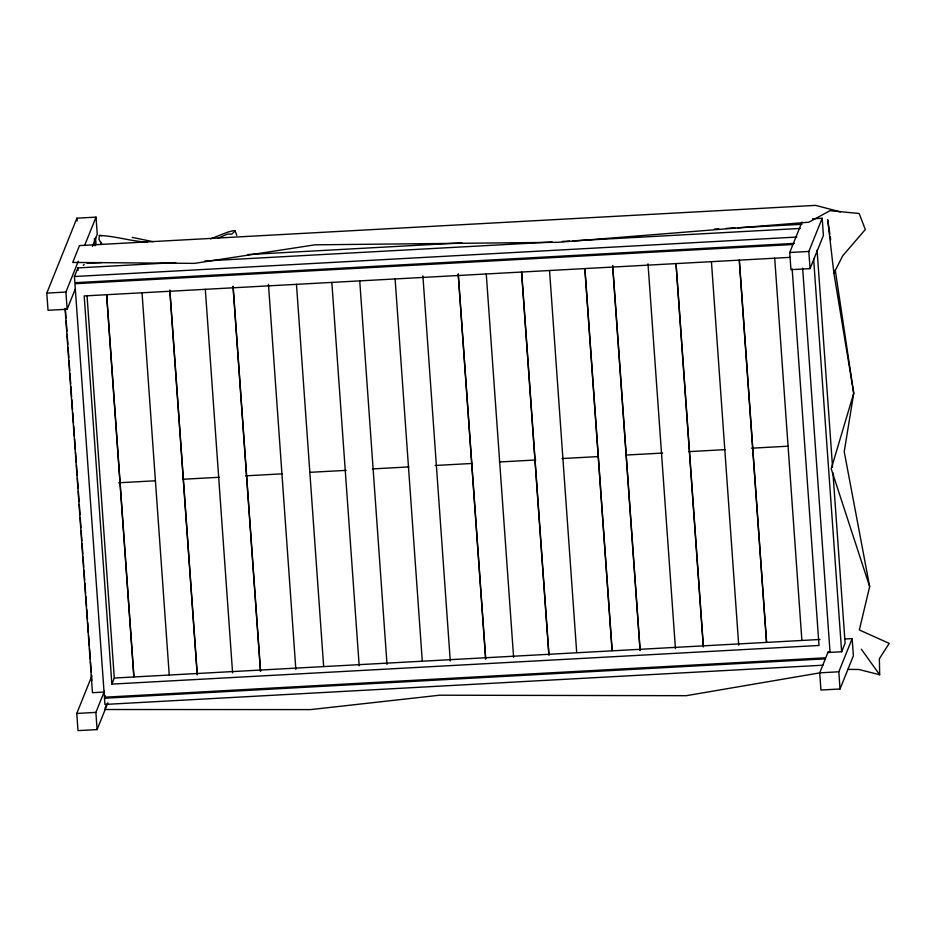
<?xml version="1.0" encoding="UTF-8"?>
<svg xmlns="http://www.w3.org/2000/svg" width="936" height="936" viewBox="0 0 936 936"><rect width="100%" height="100%" fill="white"/><g stroke="black" fill="none" stroke-linecap="round" stroke-linejoin="round"><path stroke-width="1.4" d="M147.104 242.096C131.04 241.336 115.421 236.024 99.368 235.462L99.005 239.37L101.919 244.635M835.216 269.837L853.726 393.26L844.225 451.702L869.661 586.591L859.342 629.963L889.2 643.395L879.372 658.71L879.664 674.751L858.909 669.497L847.677 669.38M75.208 289.166L67.135 309.243L48.028 310.284L46.8 293.097L76.916 218.17L96.034 217.129L97.25 234.316L92.418 246.355M67.135 309.243L65.906 292.055L78.285 261.273M84.731 245.22L96.034 217.129M794.313 243.395L74.868 282.707L74.424 276.518L77.887 267.907L175.664 262.56M107.862 702.831L97.11 729.589L78.004 730.63L76.775 713.443L91.833 675.979M97.11 729.589L95.882 712.401L104.493 690.99M822.919 665.203L104.937 704.434L104.504 698.244L105.487 695.787M792.16 268.936L819.012 645.466L111.864 684.111L114.297 678.038L87.036 295.682M105.066 708.224L106.634 704.305M812.623 218.79L822.182 218.263L823.411 235.451L810.061 268.644L790.955 269.685L789.727 252.498L802 221.961M810.061 268.644L808.833 251.456L822.182 218.263M845.325 638.984L852.158 638.609L853.375 655.797L840.037 688.99L820.93 690.031L819.702 672.844L828.243 651.608M827.88 652.509L841.639 651.76L845.103 643.137L832.958 472.855M840.037 688.99L838.808 671.802L852.158 638.609M869.661 586.591L831.226 468.842L853.726 393.26L833.906 273.195L842.692 255.844L865.332 229.507L859.166 213.49L830.01 210.694L808.833 222.218L558.289 242.295L314.964 244.822L194.536 263.367L72.715 262.443L79.49 245.595L815.607 205.37L840.423 211.899M83.246 265.344L84.146 264.42M236.749 235.427L235.228 231.005L231.707 234.117L227.46 234.094L218.111 238.118M210.612 238.855L227.343 232.245L233.438 230.642L235.228 231.005M820.638 672.727L686.205 695.694L439.639 695.202L310.67 709.593L104.539 709.523M87.083 263.344L101.673 262.548M247.56 254.58L462.021 242.857M714.414 229.063L718.789 228.829M726.079 228.431L734.83 227.951M737.755 227.787L801.941 224.289M204.855 260.969L552.17 241.991M562.384 241.429L569.685 241.032M572.598 240.88L800.257 228.431M74.424 276.518L796.793 237.054M792.921 244.507L74.938 283.737L104.422 697.215L825.33 657.821M46.8 293.097L65.906 292.055M789.727 252.498L808.833 251.456M789.879 257.377L84.181 295.94L111.864 684.111M118.755 482.777L155.201 480.788M182.906 479.267L219.363 477.278M245.606 475.839L282.052 473.85M309.757 472.341L346.215 470.352M372.458 468.913L408.903 466.924M435.158 465.485L471.604 463.495M499.309 461.986L535.755 459.985M562.01 458.558L598.455 456.569M626.161 455.048L662.606 453.059M688.861 451.62L725.306 449.631M751.549 448.204L788.007 446.203M114.297 678.038L819.995 639.475M104.06 692.055L92.465 692.687L65.075 308.447M104.504 698.244L825.4 658.85M76.775 713.443L95.882 712.401M819.702 672.844L838.808 671.802M99.368 235.462L102.012 235.72M152.942 241.663L132.151 237.393M861.366 649.256L879.664 674.751M101.451 243.699L100.515 241.827L101.614 244.261M829.834 233.965L827.681 219.609L833.906 273.195M830.267 236.831L830.688 239.698M817.081 250.169L832.549 467.029M813.618 258.781L841.639 651.76M802.643 268.152L830.045 652.392M774.704 258.207L801.871 640.236M739.335 260.138L766.561 642.026M739.276 260.29L766.502 642.166M711.43 261.659L738.715 645.15M676.061 263.601L703.404 646.94M676.003 263.741L703.24 645.629M648.005 263.812L675.441 648.613M612.694 265.59L640.13 650.391M612.635 265.742L640.072 650.543M584.906 268.574L612.132 650.462M584.848 268.726L612.074 650.614M549.537 270.516L576.705 652.544M521.633 272.037L548.976 655.375M521.574 272.189L548.812 654.065M486.264 273.967L513.607 657.306M458.266 274.037L485.702 658.827M458.207 274.189L485.644 658.979M422.896 275.968L450.274 660.91M395.109 278.951L422.276 660.98M359.74 280.882L387.013 664.373M331.835 282.403L359.178 665.742M296.466 284.333L323.645 666.373M268.468 284.404L295.846 669.357M233.099 286.334L260.536 671.135M233.041 286.486L260.477 671.287M205.312 289.318L232.584 672.808M169.942 291.248L197.274 674.587M169.779 289.949L197.215 674.739M142.038 292.781L169.217 674.809M106.681 294.711L133.906 676.588M106.61 294.863L133.848 676.74M95.519 237.405L96.034 244.682M94.396 238.504L94.91 245.782M76.916 218.17L77.126 221.036M77.887 267.907L78.074 270.387M65.38 309.465L66 318.193M66.21 321.106L66.936 331.285M67.146 334.199L67.872 344.389M68.082 347.303L68.808 357.493M69.018 360.395L69.744 370.586M69.943 373.499L70.668 383.69M70.879 386.603L71.604 396.782M71.815 399.695L72.54 409.886M72.751 412.799L73.476 422.99M73.687 425.892L74.412 436.082M74.623 438.996L75.348 449.186M75.547 452.088L76.272 462.279M76.483 465.192L77.208 475.383M77.419 478.296L78.144 488.475M78.355 491.388L79.08 501.579M79.291 504.492L80.016 514.683M80.227 517.585L80.952 527.775M81.151 530.689L81.877 540.879M82.087 543.781L82.813 553.972M83.023 556.885L83.749 567.076M83.959 569.989L84.685 580.168M84.895 583.081L85.621 593.272M85.831 596.185L86.557 606.376M86.755 609.277L87.481 619.468M87.692 622.381L88.417 632.572M88.627 635.485L89.353 645.664M89.563 648.578L90.289 658.768M90.499 661.682L91.225 671.861M91.436 674.774L91.845 680.601"/></g></svg>
